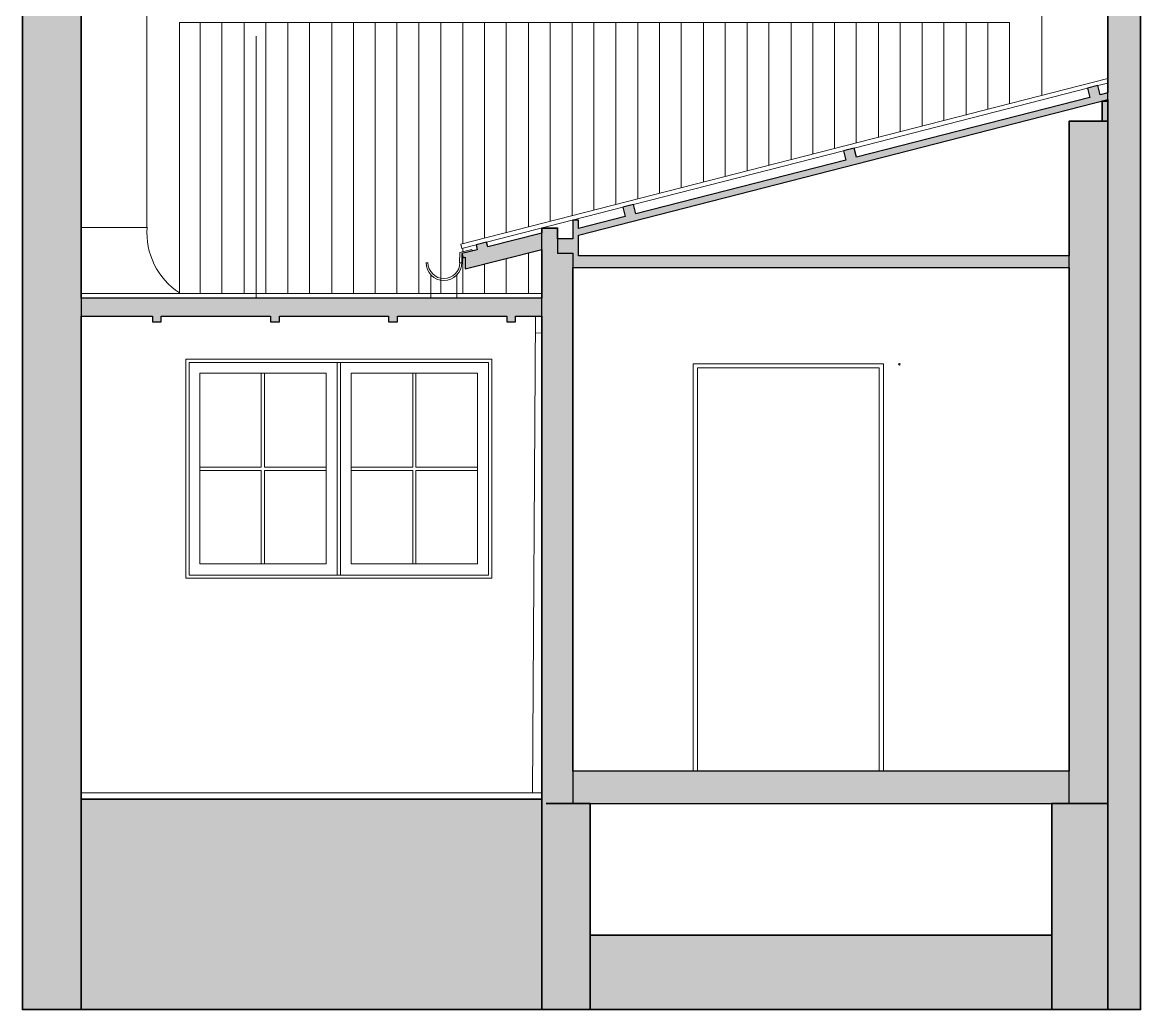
# Model space of a CAD drawing. Header units: millimetres. Extents: x 14264 to 19361, y -8891 to -1096.
# Drawn here: x 14264 to 19361, y -8891 to -4393 of the extents above; entities that cross this region are included whole.
import ezdxf

# ---------------------------------------------------------------- set-up
doc = ezdxf.new("R2010")
doc.units = ezdxf.units.MM
for name, color, linetype, lineweight in [('A-ALV-___-___-EXI', 250, 'Continuous', 35), ('A-BAS-___-___-EXI', 250, 'Continuous', 35), ('A-COB-___-___-EXI', 250, 'Continuous', 25), ('A-JAN-___-___-EXI', 250, 'Continuous', 25), ('A-PIS-___-___-EXI', 250, 'Continuous', 25), ('A-POR-___-___-EXI', 250, 'Continuous', 25)]:
    doc.layers.add(name, color=color, linetype=linetype, lineweight=lineweight)

msp = doc.modelspace()

# ---------------------------------------------------------------- hatches: boundary and pattern name
at = {"layer": 'A-ALV-___-___-EXI'}
h = msp.add_hatch(color=11, dxfattribs=at)
h.paths.add_polyline_path([(16851.6, -8891), (16851.6, -7951.6), (16773.5, -7951.6), (16773.5, -5444), (16703.8, -5444), (16703.8, -5330), (16632.1, -5330), (16632.1, -8891), (16690.7, -8891)])
h.paths.add_polyline_path([(18956.1, -8891), (19361.3, -8891), (19361.3, -3533.7), (19211.5, -3533.7), (19211.5, -4842.4), (19036.3, -4842.4), (19036.3, -7951.6), (18956.1, -7951.6), (18956.1, -8551.1)])
h.paths.add_polyline_path([(14531.8, -8891), (14531.8, -3533.7), (14263.7, -3533.7), (14263.7, -8891)])
at = {"layer": 'A-BAS-___-___-EXI', "true_color": 0xcb9898}
h = msp.add_hatch(color=253, dxfattribs=at)
h.paths.add_polyline_path([(16632.1, -8891), (16632.1, -7932.7), (14531.8, -7932.7), (14531.8, -8891)])
h.paths.add_polyline_path([(18956.1, -8891), (18956.1, -8551.1), (16851.6, -8551.1), (16851.6, -8891)])
at = {"layer": 'A-COB-___-___-EXI', "true_color": 0xc19a82}
h = msp.add_hatch(color=33, dxfattribs=at)
h.paths.add_polyline_path([(19036.3, -7951.6), (19036.3, -7803.9), (16773.5, -7803.9), (16773.5, -7951.6)])
h.paths.add_polyline_path([(15395.1, -5756.4), (15435.2, -5756.4), (15435.2, -5731.1), (15933.4, -5731.1), (15933.4, -5756.4), (15973.5, -5756.4), (15973.5, -5731.1), (16471.6, -5731.1), (16471.6, -5756.4), (16511.7, -5756.4), (16511.7, -5731.1), (16632.1, -5731.1), (16632.1, -5648.7), (14531.8, -5648.7), (14531.8, -5731.1), (14856.9, -5731.1), (14856.9, -5756.4), (14897, -5756.4), (14897, -5731.1), (15395.1, -5731.1)])
h.paths.add_polyline_path([(16281.7, -5515.8), (16632.1, -5427.1), (16632.1, -5353.2), (16385, -5416.1), (16379, -5394.2), (16332.3, -5406.1), (16336.4, -5428.4), (16266.9, -5446.1), (16273.2, -5465.1), (16281.7, -5463)])
h.paths.add_polyline_path([(19036.3, -5509.4), (19036.3, -5456.7), (16798.8, -5456.7), (16798.8, -5361.7), (19211.5, -4744.8), (19211.5, -4713.7), (19177.3, -4722.4), (19166.7, -4680.4), (19118.6, -4692.7), (19129.2, -4734.8), (18065.4, -5007.4), (18054.9, -4965.3), (18006.3, -4977.8), (18016.8, -5019.9), (17060.7, -5265), (17050, -5222.5), (17001.4, -5234.9), (17012.1, -5277.5), (16798.8, -5332.1), (16798.8, -5294.1), (16773.5, -5294.1), (16773.5, -5378.6), (16703.8, -5378.6), (16703.8, -5444), (16773.5, -5444), (16773.5, -5509.4)])
h.paths.add_polyline_path([(19186.1, -4842.4), (19211.5, -4842.4), (19211.5, -4751.6), (19186.1, -4751.6)])

# ---------------------------------------------------------------- linework, layer by layer
at = {"layer": 'A-ALV-___-___-EXI'}
for p, q in [((19211.5, -4744.8), (19211.5, -4751.6)), ((16632.1, -5427.1), (16632.1, -5648.7)), ((16773.5, -7803.9), (16773.5, -5509.4)), ((19036.3, -5509.4), (19036.3, -7803.9)), ((14531.8, -7932.7), (14531.8, -5731.1)), ((16632.1, -5731.1), (16632.1, -7932.7)), ((16632.1, -8891), (16851.6, -8891))]:
    msp.add_line(p, q, dxfattribs=at)
at = {"layer": 'A-ALV-___-___-EXI', "color": 18, "lineweight": 9}
for p, q in [((17168.2, -5171.7), (17168.2, -5148.5)), ((16602.5, -5731.1), (16589.8, -7903.1)), ((16632.1, -5809.2), (16602.5, -5807.1))]:
    msp.add_line(p, q, dxfattribs=at)
at = {"layer": 'A-ALV-___-___-EXI'}
for points in [[(14531.8, -5648.7), (14531.8, -3533.7), (14263.7, -3533.7), (14263.7, -8891), (14531.8, -8891)], [(18956.1, -8891), (19361.3, -8891), (19361.3, -3533.7), (19211.5, -3533.7), (19211.5, -4713.7)], [(19211.5, -4842.4), (19211.5, -4751.6), (19186.1, -4751.6), (19186.1, -4842.4), (19211.5, -4842.4), (19211.5, -8891)], [(19186.1, -4842.4), (19036.3, -4842.4), (19036.3, -5456.7)], [(16703.8, -5378.6), (16703.8, -5330), (16632.1, -5330), (16632.1, -5353.2)], [(18956.1, -8551.1), (18956.1, -7951.6), (19211.5, -7951.6)]]:
    msp.add_lwpolyline(points, dxfattribs=at)
at = {"layer": 'A-BAS-___-___-EXI'}
msp.add_lwpolyline([(16632.1, -7932.7), (14531.8, -7932.7), (14531.8, -8891), (16632.1, -8891)], close=True, dxfattribs=at)
msp.add_lwpolyline([(16851.6, -8551.1), (16851.6, -8891), (18956.1, -8891), (18956.1, -8551.1), (16851.6, -8551.1), (16851.6, -7951.6), (16651.6, -7951.6)], dxfattribs=at)
at = {"layer": 'A-COB-___-___-EXI', "color": 18, "lineweight": 9}
for p, q in [((15074.3, -5627.6), (15074.3, -4392.8)), ((15173.5, -5627.6), (15173.5, -4392.8)), ((15274.8, -5627.6), (15274.8, -4392.8)), ((15374, -5627.6), (15374, -4392.8)), ((15473.2, -5627.6), (15473.2, -4392.8)), ((15572.4, -5627.6), (15572.4, -4392.8)), ((15673.7, -5627.6), (15673.7, -4392.8)), ((15773, -5627.6), (15773, -4392.8)), ((15872.2, -5627.6), (15872.2, -4392.8)), ((15971.4, -5627.6), (15971.4, -4392.8)), ((16070.6, -5627.6), (16070.6, -4392.8)), ((16171.9, -5175.6), (16171.9, -4392.8)), ((16271.1, -5233.5), (16271.1, -4392.8)), ((16370.3, -5221.3), (16370.3, -4392.8)), ((16469.5, -5194.5), (16469.5, -4392.8)), ((16570.8, -5219.9), (16570.8, -4392.8)), ((16670.1, -5224.1), (16670.1, -4392.8)), ((16769.3, -5225.8), (16769.3, -4392.8)), ((16868.5, -5191.4), (16868.5, -4392.8)), ((16969.8, -5186.1), (16969.8, -4392.8)), ((17069, -5167.6), (17069, -4392.8)), ((17168.2, -5162.3), (17168.2, -4392.8)), ((17267.4, -5146.4), (17267.4, -4392.8)), ((17368.7, -5121), (17368.7, -4392.8)), ((17467.9, -5095.7), (17467.9, -4392.8)), ((17567.1, -5068.3), (17567.1, -4392.8)), ((17666.4, -5042.9), (17666.4, -4392.8)), ((17767.7, -5017.6), (17767.7, -4392.8)), ((17866.9, -4992.3), (17866.9, -4392.8)), ((17966.1, -4967), (17966.1, -4392.8)), ((18065.3, -4941.6), (18065.3, -4392.8)), ((18166.6, -4916.3), (18166.6, -4392.8)), ((18265.8, -4891), (18265.8, -4392.8)), ((18365, -4865.6), (18365, -4392.8)), ((18464.2, -4840.3), (18464.2, -4392.8)), ((18565.6, -4815), (18565.6, -4392.8)), ((18664.8, -4787.5), (18664.8, -4392.8)), ((19166.8, -4680.8), (19211.5, -4669.3)), ((18054.9, -4965.3), (19118.7, -4693.1)), ((17050, -5222.5), (18006.3, -4977.8)), ((17069, -5197), (17069, -5148.5)), ((16171.9, -5627.6), (16171.9, -5150.6)), ((16271.1, -5401.8), (16271.1, -5150.6)), ((16370.3, -5376.5), (16370.3, -5150.6)), ((16469.5, -5349), (16469.5, -5150.6)), ((16570.8, -5323.7), (16570.8, -5150.6)), ((16670.1, -5298.4), (16670.1, -5150.6)), ((16769.3, -5273), (16769.3, -5150.6)), ((16868.5, -5247.7), (16868.5, -5150.6)), ((16969.8, -5222.4), (16969.8, -5150.6)), ((16379, -5394.2), (17001.4, -5234.9)), ((16271.1, -5437.7), (16271.1, -5420.8)), ((16570.8, -5627.6), (16570.8, -5444)), ((16112.8, -5488.3), (16102.2, -5488.3)), ((16271.1, -5627.6), (16271.1, -5460.9)), ((16370.3, -5627.6), (16370.3, -5493.3)), ((16469.5, -5627.6), (16469.5, -5468.2)), ((16125.5, -5545.3), (16125.5, -5648.7)), ((16243.7, -5545.3), (16243.7, -5648.7))]:
    msp.add_line(p, q, dxfattribs=at)
at = {"layer": 'A-COB-___-___-EXI', "color": 28, "lineweight": 15}
msp.add_line((15329.7, -4456.1), (15329.7, -5648.7), dxfattribs=at)
at = {"layer": 'A-COB-___-___-EXI', "color": 18, "lineweight": 9, "flags": 128}
for points in [[(14531.8, -4093.1), (14831.5, -4093.1), (14831.5, -4392.8), (14831.5, -5327.9), (14531.8, -5327.9)], [(18911.7, -4724.2), (18911.7, -4093.1), (19211.5, -4093.1)], [(16632.1, -5627.6), (16342.9, -5627.6), (14531.8, -5627.6), (14979.3, -5627.6), (14979.3, -4392.8), (18764, -4392.8), (18764, -4762.2)], [(19211.5, -4648.2), (16262.7, -5403.9), (16266.9, -5422.9), (16332.3, -5406.1)]]:
    msp.add_lwpolyline(points, dxfattribs=at)
at = {"layer": 'A-COB-___-___-EXI'}
for points in [[(19036.3, -5456.7), (16798.8, -5456.7), (16798.8, -5361.7), (19211.5, -4744.8), (19211.5, -4713.7), (19177.3, -4722.4), (19166.7, -4680.4), (19118.6, -4692.7), (19129.2, -4734.8), (18065.4, -5007.4), (18054.9, -4965.3), (18006.3, -4977.8), (18016.8, -5019.9), (17060.7, -5265), (17050, -5222.5), (17001.4, -5234.9), (17012.1, -5277.5), (16798.8, -5332.1), (16798.8, -5294.1), (16773.5, -5294.1), (16773.5, -5378.6), (16703.8, -5378.6), (16703.8, -5444), (16773.5, -5444), (16773.5, -5509.4), (19036.3, -5509.4)], [(16332.3, -5406.1), (16336.4, -5428.4), (16266.9, -5446.1), (16273.2, -5465.1), (16281.7, -5463), (16281.7, -5515.8), (16632.1, -5427.1), (16632.1, -5353.2), (16385, -5416.1), (16379, -5394.2)], [(14531.8, -5731.1), (14856.9, -5731.1), (14856.9, -5756.4), (14897, -5756.4), (14897, -5731.1), (15395.1, -5731.1), (15395.1, -5756.4), (15435.2, -5756.4), (15435.2, -5731.1), (15933.4, -5731.1), (15933.4, -5756.4), (15973.5, -5756.4), (15973.5, -5731.1), (16471.6, -5731.1), (16471.6, -5756.4), (16511.7, -5756.4), (16511.7, -5731.1), (16632.1, -5731.1), (16632.1, -5648.7), (14531.8, -5648.7)]]:
    msp.add_lwpolyline(points, close=True, dxfattribs=at)
at = {"layer": 'A-COB-___-___-EXI', "color": 18, "lineweight": 9, "flags": 128}
msp.add_lwpolyline([(16258.4, -5441.9), (16256.3, -5488.3), (16266.9, -5488.3), (16266.9, -5446.1), (16315.4, -5433.4), (16313.3, -5427.1)], close=True, dxfattribs=at)
at = {"layer": 'A-COB-___-___-EXI', "color": 18, "lineweight": 9}
msp.add_open_spline([(14832.6, -5326.4), (14823, -5445.6), (14880, -5560.4), (14980.6, -5624.9)], degree=3, dxfattribs=at)
for points in [[(16104.4, -5487), (16104.2, -5531.9), (16140.5, -5568.4), (16185.4, -5568.5), (16230.3, -5568.7), (16266.8, -5532.4), (16266.9, -5487.5)], [(16112.8, -5487.4), (16112.9, -5527.6), (16145.5, -5560.2), (16185.7, -5560.1), (16225.9, -5560), (16258.5, -5527.4), (16258.4, -5487.2)]]:
    msp.add_open_spline(points, degree=3, knots=[0, 0, 0, 0, 1, 1, 1, 2, 2, 2, 2], dxfattribs=at)
at = {"layer": 'A-JAN-___-___-EXI', "color": 18, "lineweight": 9}
for p, q in [((15699.1, -6911), (15699.1, -5942.2)), ((15713.9, -6911), (15713.9, -5942.2))]:
    msp.add_line(p, q, dxfattribs=at)
at = {"layer": 'A-JAN-___-___-EXI', "color": 18, "lineweight": 9, "flags": 128}
for points in [[(16404.1, -6925.8), (16404.1, -5927.4), (15008.8, -5927.4), (15008.8, -6925.8)], [(16389.3, -6911), (16389.3, -5942.2), (15023.6, -5942.2), (15023.6, -6911)], [(15648.4, -5990.7), (15072.2, -5990.7), (15072.2, -6860.4), (15648.4, -6860.4)], [(15762.4, -5990.7), (15762.4, -6860.4), (16338.7, -6860.4), (16338.7, -5990.7)]]:
    msp.add_lwpolyline(points, close=True, dxfattribs=at)
for points in [[(15352.9, -5990.7), (15352.9, -6419.2), (15072.2, -6419.2)], [(15367.7, -5990.7), (15367.7, -6419.2), (15648.4, -6419.2)], [(16043.1, -5990.7), (16043.1, -6419.2), (15762.4, -6419.2), (16043.1, -6419.2)], [(16057.9, -5990.7), (16057.9, -6419.2), (16338.7, -6419.2), (16057.9, -6419.2)], [(15072.2, -6434), (15352.9, -6434), (15352.9, -6860.4)], [(15648.4, -6434), (15367.7, -6434), (15367.7, -6860.4)], [(15762.4, -6434), (16043.1, -6434), (16043.1, -6860.4)], [(16338.7, -6434), (16057.9, -6434), (16057.9, -6860.4)]]:
    msp.add_lwpolyline(points, dxfattribs=at)
at = {"layer": 'A-PIS-___-___-EXI', "color": 18, "lineweight": 9}
for p, q in [((14531.8, -7903.1), (16632.1, -7903.1)), ((15806.7, -7903.1), (15707.5, -7903.1)), ((16583.5, -7903.1), (16359.8, -7903.1))]:
    msp.add_line(p, q, dxfattribs=at)
at = {"layer": 'A-PIS-___-___-EXI'}
msp.add_lwpolyline([(16773.5, -7951.6), (19036.3, -7951.6), (19036.3, -7803.9), (16773.5, -7803.9)], close=True, dxfattribs=at)
at = {"layer": 'A-POR-___-___-EXI', "color": 18, "lineweight": 9, "flags": 128}
for points in [[(18189.8, -7803.9), (18189.8, -5948.5), (17322.3, -5948.5), (17322.3, -7803.9)], [(18168.7, -7803.9), (18168.7, -5967.5), (17341.3, -5967.5), (17341.3, -7803.9)]]:
    msp.add_lwpolyline(points, dxfattribs=at)
msp.add_lwpolyline([(18265.8, -5950.6), (18263.7, -5948.5), (18261.6, -5946.4), (18259.5, -5948.5), (18257.4, -5950.6), (18259.5, -5952.7), (18261.6, -5954.8), (18263.7, -5952.7)], close=True, dxfattribs=at)

doc.saveas('drawing.dxf')
